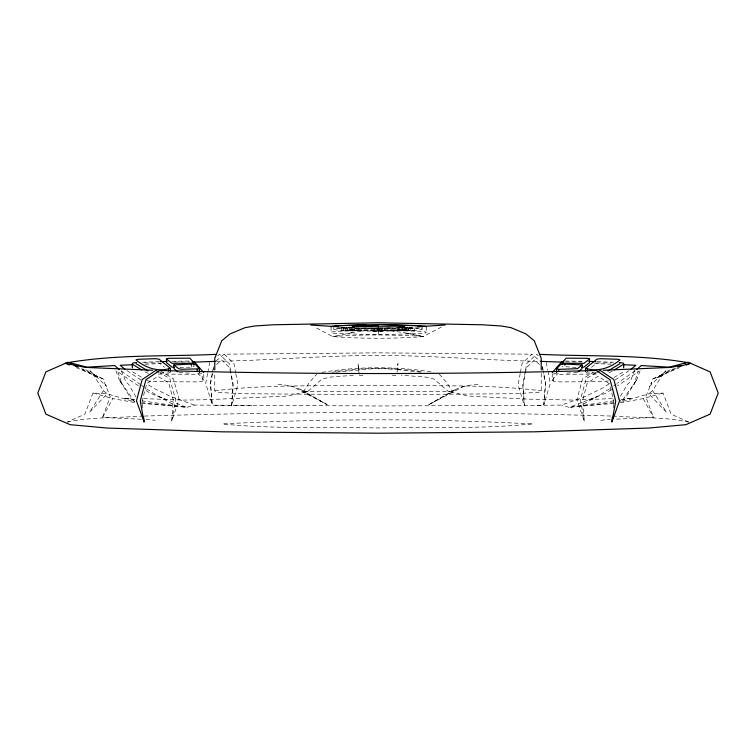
<?xml version="1.0" encoding="UTF-8"?>
<svg xmlns="http://www.w3.org/2000/svg" width="756" height="756" viewBox="0 0 756 756"><rect width="100%" height="100%" fill="white"/><g stroke="black" fill="none" stroke-linecap="round" stroke-linejoin="round"><path stroke-width="0.57" stroke-dasharray="3.78 2.83" d="M541.23 373.398L541.239 390.833L538.631 392.326L514.779 393.715L378 394.698L241.221 393.715L217.369 392.326L214.761 390.833L214.77 373.398M608.334 380.807L604.422 381.657L559.657 381.912L553.704 381.175L552.078 380.098L552.305 373.37M553.704 381.175L553.968 373.558L559.922 374.296L597.618 374.078M235.815 373.615L237.923 384.842L231.695 405.783L232.81 384.719L229.559 367.539L221.697 360.045L216.462 364.439M160.669 371.083L173.426 378.784L179.115 399.716L171.754 420.95L173.209 399.773L168.711 382.923L157.777 376.252L146.74 383.651L142.156 400.812L142.374 403.146M547.968 371.262L550.302 383.349L543.847 404.668L545.407 383.453L543.025 371.12M231.695 405.783L233.283 384.927L230.731 371.451M543.847 404.668L545.662 383.264L543.744 373.37M613.21 407.824L613.522 404.318M613.626 403.146L613.844 400.812L609.26 383.651L598.223 376.252L587.289 382.923L582.791 399.773L584.246 420.95L576.885 399.716L582.574 378.784L593.365 372.264M384.974 330.646L373.87 331.024L373.87 328.227L371.394 328.227L371.394 331.204L384.974 331.213L384.974 328.227L373.87 328.605M397.098 372.217L397.987 363.447L397.08 369.608L378 368.238L333.85 372.339M171.754 420.95L175.543 399.584L169.845 378.652L159.875 372.736M520.185 373.615L518.077 384.842L524.343 405.774L523.19 384.719L526.441 367.539L534.303 360.045L539.538 364.439M520.402 372.491L522.094 363.513L531.865 354.186L541.617 362.379M525.269 371.451L522.717 384.927L524.343 405.774M525.486 370.327L526.762 363.579L536.514 354.28L538.291 355.764M207.607 373.464L205.698 383.349L212.19 404.668L210.584 383.453L212.975 371.12M207.824 372.358L209.733 362.464M212.256 373.37L210.338 383.264L212.19 404.668M212.464 372.273L213.532 366.773M213.192 370.005L213.844 366.641M141.344 419.24L102.561 417.454L110.215 396.758L104.262 382.177L106.52 386.382L94.113 374.437L98.545 377.707L80.24 368.408M640.048 370.837L636.722 379.767L633.925 384.388L638.329 371.101L637.223 372.472L617.539 385.825M115.951 370.837L119.278 379.767L134.672 401.833L107.21 393.838L92.969 393.025L84.889 414.146L67.435 421.971M634.86 370.034L629.965 382.13L627.319 384.369L618.852 399.026M102.561 417.454L112.757 398.601L135.844 402.759M688.565 421.971L671.111 414.146L663.031 393.025L648.79 393.838L621.328 401.833L624.881 398.875L636.722 379.767L621.328 401.833L619.476 399.726M652.608 390.654L666.66 412.464L648.79 393.838L652.608 390.654L663.806 372.784L665.998 370.799L659.553 377.027L663.806 372.784L673.095 368.531M103.392 390.654L89.34 412.464L107.21 393.838L103.392 390.654L92.194 372.784L90.002 370.799L96.447 377.027L92.194 372.784L82.905 368.531M278.028 384.228C286.789 385.267 296.333 386.004 303.496 391.561L309.327 382.527L316.688 374.192M402.693 328.104L402.693 330.514L399.735 330.523L398.147 330.4L398.147 327.981M552.078 380.098L558.278 373.048M477.972 384.228C469.211 385.267 459.667 386.004 452.504 391.561L303.496 391.561M217.709 355.764L219.486 354.28L229.238 363.579L230.514 370.327M216.15 360.886L224.135 354.186L378 352.844L531.865 354.186M143.649 398.62L183.5 400.075L206.435 399.716L287.214 396.078L307.522 391.599L321.999 379.049L330.466 377.074L354.744 375.203M591.457 367.321L596.843 362.946L611.547 362.88M635.087 370.752L617.35 383.283M613.607 385.976L616.414 383.953M629.172 370.544L614.902 380.136M146.692 380.599L151.578 381.657L196.343 381.912L202.296 381.175L203.922 380.098L203.695 373.37M612.36 371.168L607.616 373.398M609.09 383.859L602.305 388.206L585.635 396.352L561.689 405.084L535.881 405.348M614.382 403.392L579.361 406.303L597.646 396.361L610.801 387.998M611.604 389.557L605.669 393.281L569.145 407.389L561.689 405.084M613.966 377.575L623.483 371.791M596.125 372.736L586.155 378.652L580.457 399.584L584.246 420.95M464.279 386.089L428.898 404.621L455.121 389.576M428.898 404.621L454.101 390.616L448.478 391.599L434.001 379.049L425.534 377.074L401.247 375.203M441.391 327.017L423.275 336.59C393.252 338.83 362.748 338.83 332.716 336.59L314.609 327.017M675.76 368.408L657.455 377.707L661.887 374.437L649.48 386.382L651.738 382.177L645.785 396.758L653.439 417.454L614.656 419.24M674.522 368.748L651.455 379.559L679.767 367.577M170.516 372.169L168.654 372.963L159.818 372.906M589.604 399.678L597.646 396.361M67.284 422.169C90.465 416.868 114.865 418.134 138.518 416.254L143.196 416.102M353.024 328.869L352.126 329.2L404.734 329.2L397.032 330.098L378.435 330.466L378.435 327.594M540.994 405.301L378 405.981L194.311 405.084L186.855 407.389L141.637 402.579M408.646 327.65L414.288 327.877L414.288 330.296L402.693 330.514M620.156 402.759L643.243 398.601L663.031 393.025M214.761 390.833C268.749 383.887 323.653 386.552 378 385.286C432.337 386.552 487.251 383.878 541.239 390.833M179.852 367.416L191.334 367.142L194.008 366.509L193.952 364.6M322.018 372.358C358.958 366.225 397.042 366.225 433.982 372.358M351.001 332.876L352.324 332.602C376.006 327.509 400.009 331.26 423.275 336.59L403.676 332.602M352.324 332.602L332.716 336.59C362.029 334.114 391.674 334.917 421.064 336.136M398.176 330.372L414.288 330.296M577.31 372.481L566.452 373.114M614.023 400.822L569.145 407.389L614.363 402.579M620.922 399.811L632.432 398.128L624.881 398.875M566.008 362.001L581.534 361.944M332.139 372.283C362.53 367.085 393.47 367.085 423.861 372.283M371.394 328.794L384.974 328.794M600.84 420.279L610.007 419.448M359.242 375.505L363.929 375.137M350.094 327.924L350.094 330.344L354.167 330.041L341.353 330.164L341.353 327.754L347.202 327.613M345.511 328L345.511 330.419L349.773 330.126L341.353 330.164M349.773 327.707L349.858 330.674L354.28 330.391L354.167 327.622M346.711 327.707L339.69 328.142A45.171 2.145 0 0 0 339.69 330.268L377.943 331.326L416.197 330.268A45.171 2.145 0 0 0 416.197 328.142L409.176 327.707M354.933 328.17L359.128 327.915L359.128 330.325L349.858 330.674M355.651 328.567L378.435 327.934M409.176 328.293L416.197 327.849M419.873 327.934L409.024 328.529M405.084 328.047L405.084 330.466L410.508 330.334L410.508 327.915M409.176 328.17L414.288 327.877M401.124 327.896L401.124 330.315L407.011 330.192L407.011 327.773M401.181 330.334L407.011 330.192M405.084 330.476L410.508 330.334M356.189 328.359L367.907 327.934M145.18 364.194L161.576 363.494M612.351 398.62L572.5 400.075L527.943 399.111L468.786 396.078L448.478 391.599M144.453 362.88L159.157 362.946L164.543 367.321M144.358 416.065C300.066 411.321 455.934 411.321 611.642 416.065M142.402 362.219L158.902 361.699M171.867 361.292L190.03 361.018M174.466 361.944L189.983 362.001M564.93 361.047L584.133 361.292M341.353 327.754L346.541 327.783M216.49 361.34C270.365 360.366 324.088 355.433 378 355.433C431.912 355.433 485.635 360.366 539.51 361.34M389.472 327.924L378.435 328.047M395.766 328.718L355.859 328.633M397.864 328.869L354.876 328.775M350.094 330.344L359.128 330.325M345.511 330.419L354.28 330.391M378.661 334.719L419.873 333.576A48.658 2.315 0 0 0 419.873 331.289L378.661 330.145L337.459 331.289A48.658 2.315 0 0 0 337.459 333.576L378.661 334.719L378.661 325.628M596.182 372.906L587.346 372.963L585.484 372.169M371.394 330.646L373.87 330.646M189.548 373.114L178.69 372.481M158.382 374.078L196.078 374.296L202.032 373.558L202.296 381.175M215.006 405.301L254.422 405.594M576.148 367.416L561.991 366.509M389.557 327.953L395.908 328.132M597.098 361.699L613.598 362.219M612.804 416.102L617.482 416.254C641.135 418.134 665.535 416.868 688.716 422.169M347.212 328.491L337.459 327.934M594.424 363.494L610.82 364.194M339.69 327.849L346.711 328.293M392.071 375.137L396.758 375.505M145.993 419.448L155.16 420.279M397.08 369.608L422.15 372.339M134.672 401.833L131.119 398.875L123.568 398.128L135.078 399.811M141.618 403.392L176.639 406.303L158.354 396.361L145.199 387.998M141.977 400.822L186.855 407.389L150.331 393.281L144.396 389.557M307.522 391.599L301.899 390.616L327.102 404.621L291.721 386.089M148.384 373.398L143.64 371.168M92.969 393.025L112.757 398.601M194.311 405.084L170.365 396.352L153.695 388.206L146.91 383.859M76.233 367.577L104.545 379.559L81.478 368.748M158.354 396.361L166.396 399.678M300.879 389.576L327.102 404.621M132.517 371.791L142.034 377.575M138.461 385.825L118.777 372.472L117.671 371.101L122.066 384.388L119.278 379.767L131.119 398.875M141.098 380.136L126.828 370.544M140.521 384.634L120.913 370.752M141.457 385.305L144.264 387.327M224.135 354.186L233.906 363.513L235.598 372.491M439.312 374.192L446.673 382.527L452.504 391.561M197.722 373.048L203.922 380.098M136.014 397.07L128.681 384.369L126.035 382.13L121.14 370.034M643.243 398.601L653.439 417.454M546.267 362.464L547.75 370.166M542.468 366.773L543.536 372.273M542.156 366.641L542.808 370.005M358.92 369.608L358.013 363.447L359.128 374.409M142.478 404.318L142.789 407.824M191.277 365.233L191.334 367.142M426.242 326.79L426.242 332.432M422.113 326.79L422.113 329.21M408.646 327.839L408.646 330.259M408.145 328.227L408.145 330.646M406.86 328.265L406.86 330.674M406.737 328.123L406.737 330.542M405.254 327.509L405.254 329.928M404.847 327.688L404.847 330.098M403.128 327.991L403.128 330.41M402.598 328.132L402.598 330.542M399.357 327.849L399.357 330.268M398.317 327.924L398.317 330.344M382.489 328.227L382.46 331.024M381.251 328.794L381.251 331.213M379.493 328.227L379.493 330.646M378.198 328.406L378.198 330.826M377.943 328.917L377.943 331.326M376.885 328.227L376.885 330.646M374.995 328.794L374.995 331.204M356.832 327.783L356.832 330.202M351.89 327.499L351.89 329.909M351.776 328.359L351.776 330.778M347.533 328.113L347.533 330.533M343.309 327.858L343.309 330.277M333.774 327.594L333.774 329.21M331.081 326.79L331.081 332.432M387.592 327.972A27.972 1.332 0 0 1 389.557 328.01M406.52 329.04A28.955 1.38 0 0 1 404.441 329.739L388.962 330.466A27.972 1.332 0 0 1 367.312 330.448L352.173 329.71A28.955 1.38 0 0 1 350.425 329.011M531.742 423.946C480.438 429.181 428.614 426.885 377.102 427.953C325.6 426.885 273.766 429.181 222.462 423.946C325.382 418.437 428.822 418.437 531.742 423.946"/><path stroke-width="1.13" d="M214.78 369.911L214.78 358.278L221.735 340.814L230.022 333.935L245.02 327.669L254.64 325.987L273.303 324.787L378 322.793L482.697 324.787L501.36 325.987L510.98 327.669L525.978 333.935L534.265 340.814L541.211 358.278L541.22 369.911M562.048 364.6L562.105 362.691L566.121 358.183L587.289 358.297L589.567 358.902L589.453 362.719L583.991 367.114L581.827 367.388M564.723 365.233L564.779 363.315L562.105 362.691M585.513 371.224L585.598 368.361L596.957 359.128L600.566 358.703L618.313 359.298L620.014 359.884C610.423 367.926 597.949 372.198 585.598 368.361M587.403 371.064L587.459 369.155M623.624 367.803L623.747 364.175L623.114 363.031L619.277 362.502M556.501 372.651L556.643 368.843L560.574 364.439L564.25 364.005L582.111 364.921L581.969 368.739L578.085 371.857M558.769 371.262L558.845 369.363L556.643 368.843M597.117 372.141L600.113 370.364L613.853 379.569L619.542 400.869L611.954 421.867L612.369 417.189M611.954 421.867L615.743 401.001L610.054 379.692L596.314 370.487C450.812 374.551 305.188 374.551 159.686 370.487L145.946 379.692L140.257 401.001L144.046 421.867L136.458 400.869L142.147 379.569L155.887 370.364L158.873 372.141M132.376 367.803L132.253 364.175L132.886 363.031L136.723 362.502M552.334 372.472L561.623 361.926L563.834 361.34M582.111 364.921L577.452 368.663L558.845 369.363M589.567 358.902L584.095 363.296L564.779 363.315M636.798 369.495L641.249 365.554L669.069 367.17L688.14 362.228L710.12 371.905L718.2 393.025L710.12 414.146L685.862 424.683L648.733 428.047L534.303 431.827L378 433.207L221.688 431.827L107.267 428.047L70.128 424.683L45.88 414.146L37.8 393.025L45.88 371.905L67.86 362.228L86.931 367.17L114.751 365.554L119.202 369.495M631.052 369.24L635.843 365.271L623.691 364.751M619.911 363.693L607.947 371.026M614.231 369.958L623.747 364.175M679.824 366.348L690.606 363.249L686.278 364.978M677.659 367.274L681.855 365.309L670.78 367.388L603.279 370.26M684.445 363.343L686.505 362.398C638.291 354.309 588.915 356.624 540.2 354.366M170.402 368.361L159.043 359.128L155.424 358.703L137.686 359.298L135.986 359.884C145.577 367.926 158.051 372.198 170.402 368.361L170.487 371.224M177.915 371.857L174.031 368.739L173.889 364.921L191.75 364.005L195.426 364.439L199.348 368.843L199.499 372.651M174.173 367.388L172.009 367.114L166.547 362.719L166.433 358.902L168.711 358.297L189.879 358.183L193.895 362.691L193.952 364.6M173.889 364.921L178.548 368.663L181.648 369.249L199.348 368.843M166.433 358.902L171.905 363.296L191.221 363.315L193.895 362.691M445.18 325.014L417.492 326.8M397.032 327.679L404.734 326.781L352.126 326.781L359.837 325.893L378.435 325.515L378.435 327.131M401.323 327.735L407.512 327.603M132.309 364.751L120.157 365.271L124.948 369.24M193.177 362.133L215.337 361.368M347.855 327.66L352.428 327.49M160.083 361.661L167.152 361.434M348.374 327.584L354.167 327.622M215.8 354.366C167.085 356.624 117.709 354.309 69.495 362.398L71.555 363.343M366.509 324.74L339.69 325.723A45.171 2.145 0 0 0 333.774 326.79M540.663 361.368L562.823 362.133M588.848 361.434L595.917 361.661M338.508 326.8L310.81 325.014M152.721 370.26L85.22 367.388L65.394 363.249L69.722 364.978M404.602 327.537L408.032 327.66M192.166 361.34L194.377 361.926L203.666 372.472M78.341 367.274L74.145 365.309L76.176 366.348M148.053 371.026L136.089 363.693M132.253 364.175L141.769 369.958M143.631 417.189L144.046 421.867M197.155 369.363L197.231 371.262M191.221 363.315L191.277 365.233M168.541 369.155L168.597 371.064M377.943 326.271L377.943 324.664L416.197 325.723A45.171 2.145 0 0 1 422.113 326.79M426.242 326.79A48.658 2.315 0 0 0 419.873 325.647L378.661 324.504L337.459 325.647A48.658 2.315 0 0 0 331.081 326.79"/></g></svg>
